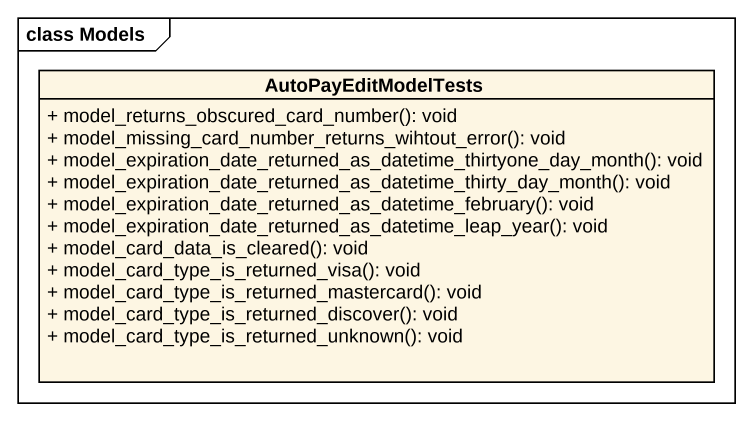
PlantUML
@startuml
mainframe class Models
hide circle
hide empty members
skinparam classAttributeIconSize 0
class AutoPayEditModelTests {
  + model_returns_obscured_card_number(): void
  + model_missing_card_number_returns_wihtout_error(): void
  + model_expiration_date_returned_as_datetime_thirtyone_day_month(): void
  + model_expiration_date_returned_as_datetime_thirty_day_month(): void
  + model_expiration_date_returned_as_datetime_february(): void
  + model_expiration_date_returned_as_datetime_leap_year(): void
  + model_card_data_is_cleared(): void
  + model_card_type_is_returned_visa(): void
  + model_card_type_is_returned_mastercard(): void
  + model_card_type_is_returned_discover(): void
  + model_card_type_is_returned_unknown(): void
}
@enduml
